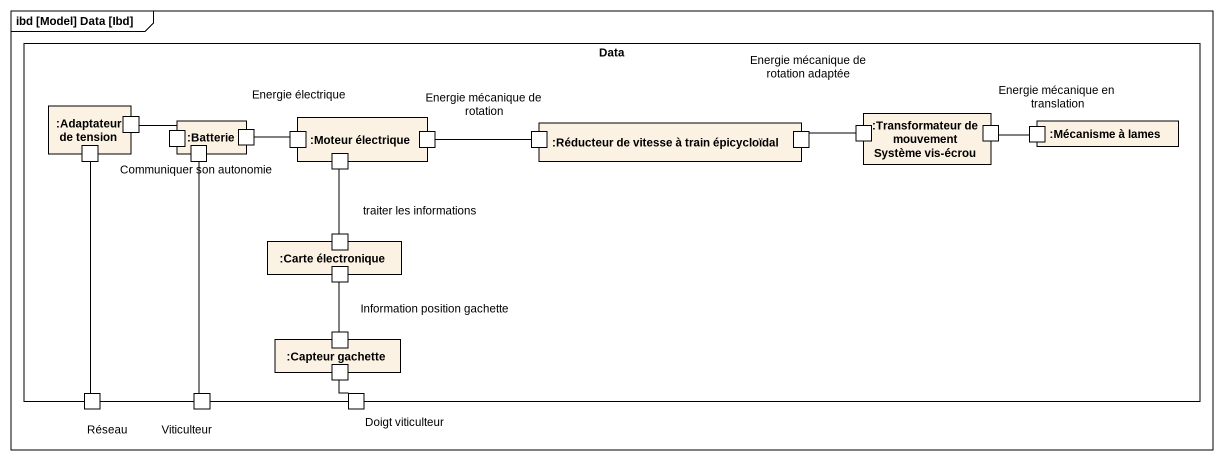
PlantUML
@startuml
mainframe ibd [Model] Data [Ibd]
rectangle Data {
  rectangle ":Adaptateur de tension" as Adaptateur_de_tension {
    port " " as port1
    port " " as port2
  }
  rectangle ":Batterie" as Batterie {
    port " " as port3
    port "Communiquer son autonomie" as Communiquer_son_autonomie
    port "Energie électrique" as Energie_électrique
  }
  rectangle ":Moteur électrique" as Moteur_électrique {
    port " " as port4
    port " " as port5
    port "Energie mécanique de rotation" as Energie_mécanique_de
  }
  rectangle ":Réducteur de vitesse à train épicycloïdal" as Réducteur_de_vitesse_à {
    port " " as port6
    port "Energie mécanique de rotation adaptée" as Energie_mécanique_de_2
  }
  rectangle ":Transformateur de mouvement Système vis-écrou" as Transformateur_de_mouvement {
    port " " as port7
    port "Energie mécanique en translation" as Energie_mécanique_en
  }
  rectangle ":Mécanisme à lames" as Mécanisme_à_lames {
    port " " as port8
  }
  rectangle ":Carte électronique" as Carte_électronique {
    port "traiter les informations" as traiter_les_informations
    port " " as port9
  }
  rectangle ":Capteur gachette" as Capteur_gachette {
    port "Information position gachette" as Information_position
    port " " as port11
  }
  port Réseau
  port " " as port10
  port "Doigt viticulteur" as Doigt_viticulteur
}
port2 -right- port3
Energie_électrique -right- port4
Energie_mécanique_de -right- port6
Energie_mécanique_de_2 -right- port7
Energie_mécanique_en -right- port8
traiter_les_informations -up- port5
Information_position -up- port9
Réseau -up- port1
port10 -up- Communiquer_son_autonomie : Viticulteur
Doigt_viticulteur -up- port11
@enduml
